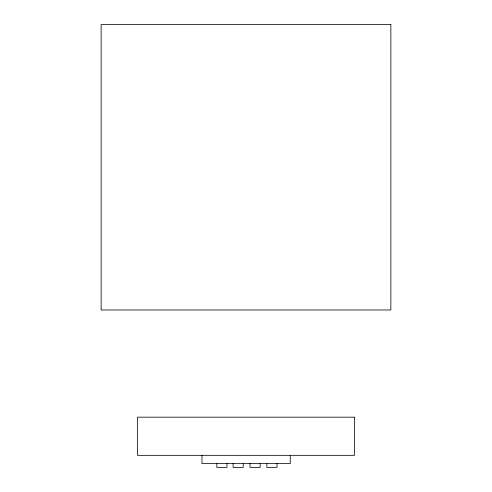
<?xml version="1.0" encoding="UTF-8"?>
<svg xmlns="http://www.w3.org/2000/svg" width="492" height="492" viewBox="0 0 492 492"><rect width="100%" height="100%" fill="white"/><g stroke="black" fill="none" stroke-linecap="round" stroke-linejoin="round"><path stroke-width="0.74" d="M290.274 455.328L290.274 463.538L201.96 463.538L201.96 455.328M276.99 463.538L276.99 467.4L266.849 467.4L266.849 463.538M260.151 463.538L260.151 467.4L250.01 467.4L250.01 463.538M243.232 463.538L243.232 467.4L233.097 467.4L233.097 463.538M226.966 463.538L226.966 467.4L216.824 467.4L216.824 463.538M390.863 24.6L101.137 24.6L101.137 309.978L390.863 309.978L390.863 24.6M354.468 417.179L137.532 417.179L137.532 455.328L354.468 455.328L354.468 417.179"/></g></svg>
